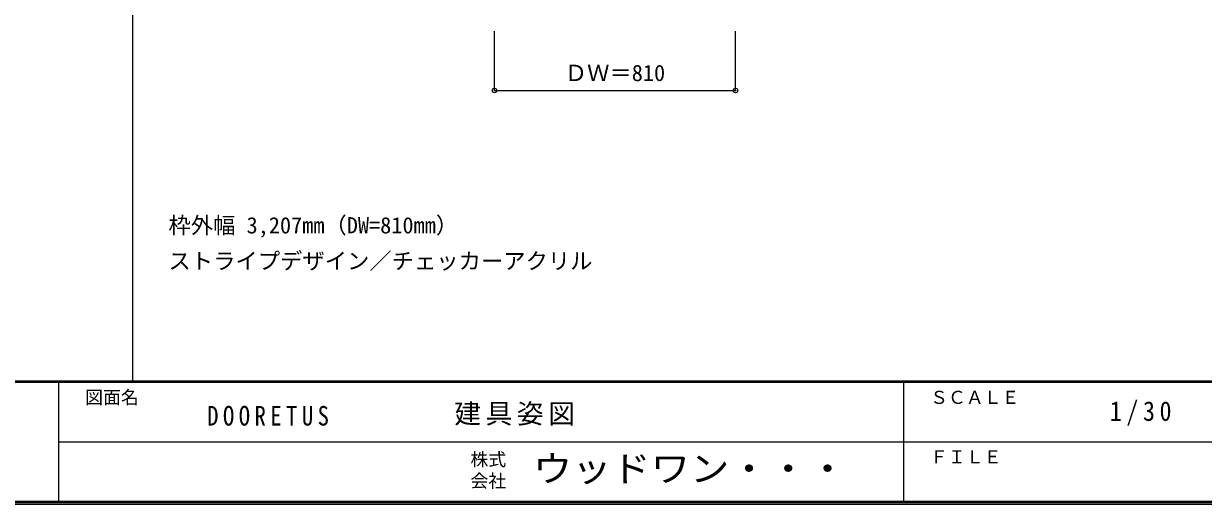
# Model space of a CAD drawing. Units: millimetres, scale not verified. Extents: x -6000 to 5700, y -4307 to 4260.
# Drawn here: x -267 to 3698, y -4205 to -2588 of the extents above; entities that cross this region are included whole.
import ezdxf
from ezdxf.enums import TextEntityAlignment as Align

# ---------------------------------------------------------------- set-up
doc = ezdxf.new("R2010")
doc.units = ezdxf.units.MM
doc.header["$LTSCALE"] = 30
doc.header["$PDMODE"] = 32
doc.header["$PDSIZE"] = 15
for name, color, linetype in [('0-A_文字', 7, 'Continuous'), ('0-B_寸法', 4, 'Continuous'), ('F-1_枠', 6, 'Continuous'), ('F-A_文字', 7, 'Continuous')]:
    doc.layers.add(name, color=color, linetype=linetype)
doc.styles.add('ＭＳ ゴシック', font='')
doc.styles.get('ＭＳ ゴシック').set_extended_font_data('MS Gothic')

msp = doc.modelspace()

# ---------------------------------------------------------------- linework, layer by layer
at = {"layer": '0-B_寸法'}
for p, q in [((1315.85, -2812.5), (1315.85, -2612.5)), ((2125.85, -2812.5), (2125.85, -2612.5)), ((1315.85, -2812.5), (2125.85, -2812.5))]:
    msp.add_line(p, q, dxfattribs=at)
at = {"layer": '0-B_寸法', "color": 7}
for p in [(1315.85, -2812.5), (2125.85, -2812.5)]:
    msp.add_point(p, dxfattribs=at)
at = {"layer": 'F-1_枠'}
for p, q in [((100, -3790), (100, 4175)), ((5700, -3790), (-6000, -3790)), ((5700, -3795), (-6000, -3795)), ((-150, -3795), (-150, -4195)), ((2690, -3795), (2690, -4195)), ((-150, -3995), (5690, -3995.01)), ((5700, -4195), (-6000, -4195)), ((5700, -4200), (-6000, -4200)), ((5700, -4205), (-6000, -4205))]:
    msp.add_line(p, q, dxfattribs=at)

# ---------------------------------------------------------------- texts
at = {"layer": '0-A_文字', "style": 'ＭＳ ゴシック'}
for s, p in [('枠外幅 3,207mm（DW=810mm）', (220, -3310)), ('ストライプデザイン／チェッカーアクリル', (220, -3430))]:
    msp.add_text(s, height=54.99, dxfattribs=at).set_placement(p, align=Align.BOTTOM_LEFT)
at = {"layer": '0-B_寸法', "color": 7, "style": 'ＭＳ ゴシック'}
msp.add_text('ＤＷ＝810', height=54.99, dxfattribs=at).set_placement((1552.1, -2797.5), align=Align.BOTTOM_LEFT)
at = {"layer": 'F-A_文字', "style": 'ＭＳ ゴシック'}
for s, p in [('図面名', (-60, -3880)), ('ＳＣＡＬＥ', (2780, -3880)), ('株式', (1235, -4089)), ('ＦＩＬＥ', (2780, -4080)), ('会社', (1235, -4161))]:
    msp.add_text(s, height=43.99, dxfattribs=at).set_placement(p, align=Align.BOTTOM_LEFT)
at = {"layer": 'F-A_文字', "style": 'ＭＳ ゴシック', "width": 1.1}
msp.add_text('ウッドワン・・・', height=87.98, dxfattribs=at).set_placement((1445, -4155), align=Align.BOTTOM_LEFT)
at = {"layer": 'F-A_文字', "char_height": 65.98, "attachment_point": 7, "style": 'ＭＳ ゴシック'}
for s, insert in [('\\T1.39;\\W0.85;DOORETUS', (350, -3940.79)), ('\\T1.17;建具姿図', (1180.42, -3940)), ('\\T1.38;\\W0.9;1/30', (3383.75, -3940))]:
    msp.add_mtext(s, dxfattribs=dict(at, insert=insert))

doc.saveas('drawing.dxf')
